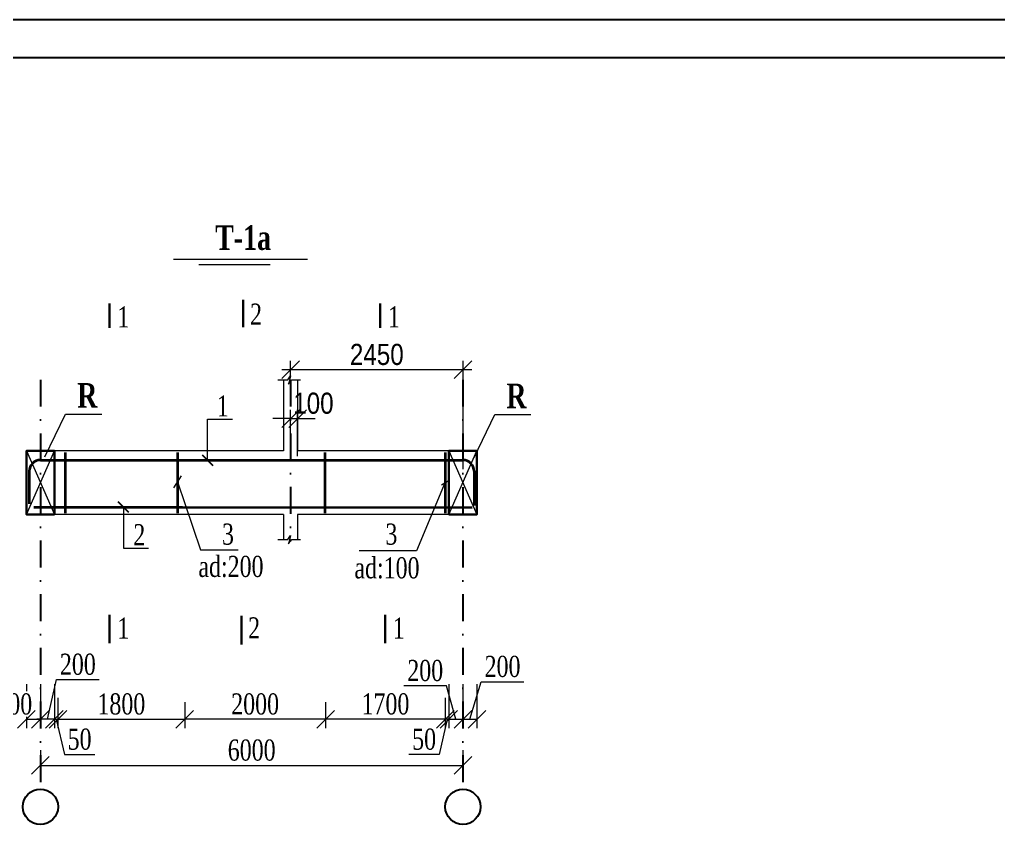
# Model space of a CAD drawing. Header units: millimetres. Extents: x -149347 to 251215, y -2929184 to -2541447.
# Drawn here: x 71317 to 85219, y -2903247 to -2891817 of the extents above; entities that cross this region are included whole.
import ezdxf

# ---------------------------------------------------------------- set-up
doc = ezdxf.new("R2010")
doc.units = ezdxf.units.MM
doc.linetypes.add('DASHDOTX2', pattern=[50.8, 25.4, -12.7, 0, -12.7])
doc.layers.add('APS_MADEIRA', color=35, linetype='Continuous', lineweight=15)
doc.styles.add('400', font='times.ttf', dxfattribs={"width": 0.75, "height": 300})
doc.styles.add('style1', font='A3TI(LA).TTF', dxfattribs={"height": 400})
doc.styles.add('style6', font='ARIALN.TTF', dxfattribs={"height": 300})
doc.styles.add('Times New  Roman', font='times.ttf')
doc.dimstyles.new('DIM_100', dxfattribs={"dimscale": 100, "dimtxt": 250, "dimasz": 2.5, "dimexe": 1.25, "dimexo": 0.625, "dimtad": 1, "dimdec": 0, "dimtxsty": 'style1', "dimblk": 'OBLIQUE', "dimcen": 2.5, "dimdle": 1.25, "dimclrd": 251, "dimclre": 251, "dimaunit": 1, "dimadec": 3, "dimazin": 0, "dimtfac": 1, "dimtdec": 0, "dimtmove": 1, "dimatfit": 3, "dimfxl": 1.25, "dimlwd": 5, "dimlwe": 5, "dimarcsym": 0})
doc.dimstyles.new('tebriz', dxfattribs={"dimtxt": 280, "dimasz": 150, "dimexe": 150, "dimexo": 0.625, "dimgap": 65, "dimtad": 1, "dimdec": 0, "dimdsep": 32, "dimtxsty": 'Times New  Roman', "dimblk": 'OBLIQUE', "dimcen": 0, "dimdle": 150, "dimclrd": 7, "dimclre": 256, "dimclrt": 256, "dimadec": 0, "dimazin": 0, "dimtfac": 1, "dimtdec": 0, "dimtmove": 0, "dimatfit": 3, "dimldrblk": 'OBLIQUE', "dimfxl": 1, "dimtolj": 1, "dimlwd": 15, "dimlwe": 9, "dimarcsym": 0})

# ---------------------------------------------------------------- blocks, each defined once
blk = doc.blocks.new('_Oblique')
at = {"color": 0, "linetype": 'ByBlock', "lineweight": -2}
blk.add_line((-0.5, -0.5), (0.5, 0.5), dxfattribs=at)
blk = doc.blocks.new('*D583')
at = {"color": 251, "lineweight": 5, "ltscale": 50, "transparency": 16777216}
for p, q in [((77613, -2901253), (77613, -2901878)), ((77813, -2901253), (77813, -2901878))]:
    blk.add_line(p, q, dxfattribs=at)
at = {"color": 251, "linetype": 'ByBlock', "lineweight": 5, "ltscale": 50, "transparency": 16777216}
for p, q in [((77713, -2901753), (77874, -2901220)), ((77874, -2901220), (78479, -2901220)), ((77612, -2901753), (77814, -2901753))]:
    blk.add_line(p, q, dxfattribs=at)
at = {"layer": 'Defpoints', "color": 0, "lineweight": 15, "ltscale": 50, "transparency": 16777216}
for p in [(77613, -2900842), (77813, -2900842), (77813, -2901753)]:
    blk.add_point(p, dxfattribs=at)
at = {"color": 251, "lineweight": 5, "ltscale": 50, "transparency": 16777216, "xscale": 250, "yscale": 250, "zscale": 250, "rotation": 180}
blk.add_blockref('_Oblique', (77613, -2901753), dxfattribs=at)
at = {"color": 251, "lineweight": 5, "ltscale": 50, "transparency": 16777216, "xscale": 250, "yscale": 250, "zscale": 250}
blk.add_blockref('_Oblique', (77813, -2901753), dxfattribs=at)
at = {"color": 0, "lineweight": 15, "ltscale": 50, "transparency": 16777216, "insert": (78176, -2901005), "char_height": 300, "attachment_point": 5, "style": '400', "bg_fill": 3, "box_fill_scale": 1.1, "bg_fill_color": 9, "bg_fill_true_color": 13158600, "bg_fill_transparency": 0}
blk.add_mtext('{\\fTimes New Roman|b0|i0|c238|p18;2}00', dxfattribs=at)
blk = doc.blocks.new('*D584')
at = {"color": 251, "lineweight": 5, "ltscale": 50, "transparency": 16777216}
for p, q in [((70407, -2897942), (70280, -2897942)), ((70407, -2898841), (70280, -2898841))]:
    blk.add_line(p, q, dxfattribs=at)
at = {"color": 251, "linetype": 'ByBlock', "lineweight": 5, "ltscale": 50, "transparency": 16777216}
blk.add_line((70405, -2897940), (70405, -2898843), dxfattribs=at)
at = {"layer": 'Defpoints', "color": 0, "lineweight": 15, "ltscale": 50, "transparency": 16777216}
for p in [(71498, -2897942), (70405, -2898841), (71082, -2898841)]:
    blk.add_point(p, dxfattribs=at)
at = {"color": 0, "lineweight": 15, "ltscale": 50, "transparency": 16777216, "insert": (70190, -2898391), "char_height": 300, "attachment_point": 5, "rotation": 90, "style": '400', "bg_fill": 3, "box_fill_scale": 1.1, "bg_fill_color": 9, "bg_fill_true_color": 13158600, "bg_fill_transparency": 0}
blk.add_mtext('500', dxfattribs=at)
at = {"color": 251, "lineweight": 5, "ltscale": 50, "transparency": 16777216, "xscale": 250, "yscale": 250, "zscale": 250}
for p, rotation in [((70405, -2897942), 90), ((70405, -2898841), 270)]:
    blk.add_blockref('_Oblique', p, dxfattribs=dict(at, rotation=rotation))
blk = doc.blocks.new('*D831')
at = {"color": 251, "lineweight": 5, "ltscale": 50, "transparency": 16777216}
for p, q in [((77413, -2901253), (77413, -2901878)), ((77613, -2901253), (77613, -2901878))]:
    blk.add_line(p, q, dxfattribs=at)
at = {"color": 251, "linetype": 'ByBlock', "lineweight": 5, "ltscale": 50, "transparency": 16777216}
for p, q in [((77380, -2901278), (76775, -2901278)), ((77513, -2901753), (77380, -2901278)), ((77412, -2901753), (77614, -2901753))]:
    blk.add_line(p, q, dxfattribs=at)
at = {"layer": 'Defpoints', "color": 0, "lineweight": 15, "ltscale": 50, "transparency": 16777216}
for p in [(77613, -2901115), (77613, -2901753)]:
    blk.add_point(p, dxfattribs=at)
at = {"color": 251, "lineweight": 5, "ltscale": 50, "transparency": 16777216, "xscale": 250, "yscale": 250, "zscale": 250, "rotation": 180}
blk.add_blockref('_Oblique', (77413, -2901753), dxfattribs=at)
at = {"color": 251, "lineweight": 5, "ltscale": 50, "transparency": 16777216, "xscale": 250, "yscale": 250, "zscale": 250}
blk.add_blockref('_Oblique', (77613, -2901753), dxfattribs=at)
at = {"color": 0, "lineweight": 15, "ltscale": 50, "transparency": 16777216, "insert": (77078, -2901063), "char_height": 300, "attachment_point": 5, "style": '400', "bg_fill": 3, "box_fill_scale": 1.1, "bg_fill_color": 9, "bg_fill_true_color": 13158600, "bg_fill_transparency": 0}
blk.add_mtext('200', dxfattribs=at)
at = {"layer": 'Defpoints', "color": 0, "lineweight": 15, "ltscale": 50, "transparency": 16777216}
blk.add_point((77413, -2901127), dxfattribs=at)
blk = doc.blocks.new('*D586')
at = {"color": 251, "lineweight": 5, "ltscale": 50, "transparency": 16777216}
for p, q in [((71613, -2901253), (71613, -2901878)), ((71812, -2901253), (71812, -2901878))]:
    blk.add_line(p, q, dxfattribs=at)
at = {"color": 251, "linetype": 'ByBlock', "lineweight": 5, "ltscale": 50, "transparency": 16777216}
for p, q in [((71712, -2901753), (71842, -2901189)), ((71842, -2901189), (72446, -2901189)), ((71813, -2901753), (71612, -2901753))]:
    blk.add_line(p, q, dxfattribs=at)
at = {"layer": 'Defpoints', "color": 0, "lineweight": 15, "ltscale": 50, "transparency": 16777216}
for p in [(71613, -2901046), (71613, -2901753)]:
    blk.add_point(p, dxfattribs=at)
at = {"color": 251, "lineweight": 5, "ltscale": 50, "transparency": 16777216, "xscale": 250, "yscale": 250, "zscale": 250, "rotation": 180}
blk.add_blockref('_Oblique', (71613, -2901753), dxfattribs=at)
at = {"color": 251, "lineweight": 5, "ltscale": 50, "transparency": 16777216, "xscale": 250, "yscale": 250, "zscale": 250}
blk.add_blockref('_Oblique', (71812, -2901753), dxfattribs=at)
at = {"color": 0, "lineweight": 15, "ltscale": 50, "transparency": 16777216, "insert": (72144, -2900974), "char_height": 300, "attachment_point": 5, "style": '400', "bg_fill": 3, "box_fill_scale": 1.1, "bg_fill_color": 9, "bg_fill_true_color": 13158600, "bg_fill_transparency": 0}
blk.add_mtext('200', dxfattribs=at)
at = {"layer": 'Defpoints', "color": 0, "lineweight": 15, "ltscale": 50, "transparency": 16777216}
blk.add_point((71812, -2901046), dxfattribs=at)
blk = doc.blocks.new('*D587')
at = {"color": 251, "lineweight": 5, "ltscale": 50, "transparency": 16777216}
for p, q in [((71413, -2901253), (71413, -2901878)), ((71613, -2901253), (71613, -2901878))]:
    blk.add_line(p, q, dxfattribs=at)
at = {"color": 251, "linetype": 'ByBlock', "lineweight": 5, "ltscale": 50, "transparency": 16777216}
blk.add_line((71412, -2901753), (71614, -2901753), dxfattribs=at)
at = {"layer": 'Defpoints', "color": 0, "lineweight": 15, "ltscale": 50, "transparency": 16777216}
for p in [(71413, -2901115), (71613, -2901041), (71613, -2901753)]:
    blk.add_point(p, dxfattribs=at)
at = {"color": 0, "lineweight": 15, "ltscale": 50, "transparency": 16777216, "insert": (71241, -2901538), "char_height": 300, "attachment_point": 5, "style": '400', "bg_fill": 3, "box_fill_scale": 1.1, "bg_fill_color": 9, "bg_fill_true_color": 13158600, "bg_fill_transparency": 0}
blk.add_mtext('{\\fTimes New Roman|b0|i0|c238|p18;2}00', dxfattribs=at)
at = {"color": 251, "lineweight": 5, "ltscale": 50, "transparency": 16777216, "xscale": 250, "yscale": 250, "zscale": 250, "rotation": 180}
blk.add_blockref('_Oblique', (71413, -2901753), dxfattribs=at)
at = {"color": 251, "lineweight": 5, "ltscale": 50, "transparency": 16777216, "xscale": 250, "yscale": 250, "zscale": 250}
blk.add_blockref('_Oblique', (71613, -2901753), dxfattribs=at)
blk = doc.blocks.new('*D588')
at = {"color": 251, "lineweight": 5, "ltscale": 50, "transparency": 16777216}
for p, q in [((71812, -2901449), (71812, -2901878)), ((71862, -2901449), (71862, -2901878))]:
    blk.add_line(p, q, dxfattribs=at)
at = {"color": 251, "linetype": 'ByBlock', "lineweight": 5, "ltscale": 50, "transparency": 16777216}
for p, q in [((71812, -2901753), (71562, -2901753)), ((71812, -2901753), (71862, -2901753)), ((71812, -2901753), (71862, -2901753)), ((71837, -2901753), (71954, -2902253)), ((71862, -2901753), (72112, -2901753)), ((71954, -2902253), (72384, -2902253))]:
    blk.add_line(p, q, dxfattribs=at)
at = {"layer": 'Defpoints', "color": 0, "lineweight": 15, "ltscale": 50, "transparency": 16777216}
for p in [(71812, -2901387), (71862, -2901387), (71862, -2901753)]:
    blk.add_point(p, dxfattribs=at)
at = {"color": 0, "lineweight": 15, "ltscale": 50, "transparency": 16777216, "insert": (72169, -2902038), "char_height": 300, "attachment_point": 5, "style": '400', "bg_fill": 3, "box_fill_scale": 1.1, "bg_fill_color": 9, "bg_fill_true_color": 13158600, "bg_fill_transparency": 0}
blk.add_mtext('50', dxfattribs=at)
at = {"color": 251, "lineweight": 5, "ltscale": 50, "transparency": 16777216, "xscale": 250, "yscale": 250, "zscale": 250}
blk.add_blockref('_Oblique', (71812, -2901753), dxfattribs=at)
at = {"color": 251, "lineweight": 5, "ltscale": 50, "transparency": 16777216, "xscale": 250, "yscale": 250, "zscale": 250, "rotation": 180}
blk.add_blockref('_Oblique', (71862, -2901753), dxfattribs=at)
blk = doc.blocks.new('*D589')
at = {"color": 251, "lineweight": 5, "ltscale": 50, "transparency": 16777216}
for p, q in [((77363, -2901449), (77363, -2901878)), ((77413, -2901449), (77413, -2901878))]:
    blk.add_line(p, q, dxfattribs=at)
at = {"color": 251, "linetype": 'ByBlock', "lineweight": 5, "ltscale": 50, "transparency": 16777216}
for p, q in [((77363, -2901753), (77113, -2901753)), ((77388, -2901753), (77277, -2902253)), ((77413, -2901753), (77363, -2901753)), ((77413, -2901753), (77363, -2901753)), ((77413, -2901753), (77663, -2901753)), ((77277, -2902253), (76847, -2902253))]:
    blk.add_line(p, q, dxfattribs=at)
at = {"layer": 'Defpoints', "color": 0, "lineweight": 15, "ltscale": 50, "transparency": 16777216}
for p in [(77363, -2901387), (77413, -2901387), (77363, -2901753)]:
    blk.add_point(p, dxfattribs=at)
at = {"color": 0, "lineweight": 15, "ltscale": 50, "transparency": 16777216, "insert": (77062, -2902038), "char_height": 300, "attachment_point": 5, "style": '400', "bg_fill": 3, "box_fill_scale": 1.1, "bg_fill_color": 9, "bg_fill_true_color": 13158600, "bg_fill_transparency": 0}
blk.add_mtext('50', dxfattribs=at)
at = {"color": 251, "lineweight": 5, "ltscale": 50, "transparency": 16777216, "xscale": 250, "yscale": 250, "zscale": 250}
blk.add_blockref('_Oblique', (77363, -2901753), dxfattribs=at)
at = {"color": 251, "lineweight": 5, "ltscale": 50, "transparency": 16777216, "xscale": 250, "yscale": 250, "zscale": 250, "rotation": 180}
blk.add_blockref('_Oblique', (77413, -2901753), dxfattribs=at)
blk = doc.blocks.new('*D590')
at = {"color": 251, "lineweight": 5, "ltscale": 50, "transparency": 16777216}
for p, q in [((71862, -2901512), (71862, -2901878)), ((73662, -2901512), (73662, -2901878))]:
    blk.add_line(p, q, dxfattribs=at)
at = {"color": 251, "linetype": 'ByBlock', "lineweight": 5, "ltscale": 50, "transparency": 16777216}
blk.add_line((71861, -2901753), (73663, -2901753), dxfattribs=at)
at = {"layer": 'Defpoints', "color": 0, "lineweight": 15, "ltscale": 50, "transparency": 16777216}
for p in [(71862, -2901449), (73662, -2901449), (73662, -2901753)]:
    blk.add_point(p, dxfattribs=at)
at = {"color": 251, "lineweight": 5, "ltscale": 50, "transparency": 16777216, "xscale": 250, "yscale": 250, "zscale": 250, "rotation": 180}
blk.add_blockref('_Oblique', (71862, -2901753), dxfattribs=at)
at = {"color": 251, "lineweight": 5, "ltscale": 50, "transparency": 16777216, "xscale": 250, "yscale": 250, "zscale": 250}
blk.add_blockref('_Oblique', (73662, -2901753), dxfattribs=at)
at = {"color": 0, "lineweight": 15, "ltscale": 50, "transparency": 16777216, "insert": (72762, -2901538), "char_height": 300, "attachment_point": 5, "style": '400', "bg_fill": 3, "box_fill_scale": 1.1, "bg_fill_color": 9, "bg_fill_true_color": 13158600, "bg_fill_transparency": 0}
blk.add_mtext('1800', dxfattribs=at)
blk = doc.blocks.new('*D591')
at = {"color": 251, "lineweight": 5, "ltscale": 50, "transparency": 16777216}
for p, q in [((75663, -2901512), (75663, -2901878)), ((77363, -2901512), (77363, -2901878))]:
    blk.add_line(p, q, dxfattribs=at)
at = {"color": 251, "linetype": 'ByBlock', "lineweight": 5, "ltscale": 50, "transparency": 16777216}
blk.add_line((77364, -2901753), (75662, -2901753), dxfattribs=at)
at = {"layer": 'Defpoints', "color": 0, "lineweight": 15, "ltscale": 50, "transparency": 16777216}
for p in [(75663, -2901449), (77363, -2901449), (75663, -2901753)]:
    blk.add_point(p, dxfattribs=at)
at = {"color": 251, "lineweight": 5, "ltscale": 50, "transparency": 16777216, "xscale": 250, "yscale": 250, "zscale": 250, "rotation": 180}
blk.add_blockref('_Oblique', (75663, -2901753), dxfattribs=at)
at = {"color": 251, "lineweight": 5, "ltscale": 50, "transparency": 16777216, "xscale": 250, "yscale": 250, "zscale": 250}
blk.add_blockref('_Oblique', (77363, -2901753), dxfattribs=at)
at = {"color": 0, "lineweight": 15, "ltscale": 50, "transparency": 16777216, "insert": (76513, -2901537), "char_height": 300, "attachment_point": 5, "style": '400', "bg_fill": 3, "box_fill_scale": 1.1, "bg_fill_color": 9, "bg_fill_true_color": 13158600, "bg_fill_transparency": 0}
blk.add_mtext('1700', dxfattribs=at)
blk = doc.blocks.new('*D592')
at = {"color": 251, "lineweight": 5, "ltscale": 50, "transparency": 16777216}
for p, q in [((73662, -2901512), (73662, -2901878)), ((75663, -2901512), (75663, -2901878))]:
    blk.add_line(p, q, dxfattribs=at)
at = {"color": 251, "linetype": 'ByBlock', "lineweight": 5, "ltscale": 50, "transparency": 16777216}
blk.add_line((75664, -2901753), (73661, -2901753), dxfattribs=at)
at = {"layer": 'Defpoints', "color": 0, "lineweight": 15, "ltscale": 50, "transparency": 16777216}
for p in [(73662, -2901449), (75663, -2901449), (73662, -2901753)]:
    blk.add_point(p, dxfattribs=at)
at = {"color": 251, "lineweight": 5, "ltscale": 50, "transparency": 16777216, "xscale": 250, "yscale": 250, "zscale": 250, "rotation": 180}
blk.add_blockref('_Oblique', (73662, -2901753), dxfattribs=at)
at = {"color": 251, "lineweight": 5, "ltscale": 50, "transparency": 16777216, "xscale": 250, "yscale": 250, "zscale": 250}
blk.add_blockref('_Oblique', (75663, -2901753), dxfattribs=at)
at = {"color": 0, "lineweight": 15, "ltscale": 50, "transparency": 16777216, "insert": (74662, -2901538), "char_height": 300, "attachment_point": 5, "style": '400', "bg_fill": 3, "box_fill_scale": 1.1, "bg_fill_color": 9, "bg_fill_true_color": 13158600, "bg_fill_transparency": 0}
blk.add_mtext('2{\\fTimes New Roman|b0|i0|c238|p18;0}00', dxfattribs=at)
blk = doc.blocks.new('*D593')
at = {"color": 251, "lineweight": 5, "ltscale": 50, "transparency": 16777216}
for p, q in [((71613, -2902191), (71613, -2902533)), ((77613, -2902191), (77613, -2902533))]:
    blk.add_line(p, q, dxfattribs=at)
at = {"color": 251, "linetype": 'ByBlock', "lineweight": 5, "ltscale": 50, "transparency": 16777216}
blk.add_line((71612, -2902408), (77614, -2902408), dxfattribs=at)
at = {"layer": 'Defpoints', "color": 0, "lineweight": 15, "ltscale": 50, "transparency": 16777216}
for p in [(71613, -2902128), (77613, -2902128), (77613, -2902408)]:
    blk.add_point(p, dxfattribs=at)
at = {"color": 251, "lineweight": 5, "ltscale": 50, "transparency": 16777216, "xscale": 250, "yscale": 250, "zscale": 250, "rotation": 180}
blk.add_blockref('_Oblique', (71613, -2902408), dxfattribs=at)
at = {"color": 251, "lineweight": 5, "ltscale": 50, "transparency": 16777216, "xscale": 250, "yscale": 250, "zscale": 250}
blk.add_blockref('_Oblique', (77613, -2902408), dxfattribs=at)
at = {"color": 0, "lineweight": 15, "ltscale": 50, "transparency": 16777216, "insert": (74613, -2902193), "char_height": 300, "attachment_point": 5, "style": '400', "bg_fill": 3, "box_fill_scale": 1.1, "bg_fill_color": 9, "bg_fill_true_color": 13158600, "bg_fill_transparency": 0}
blk.add_mtext('6000', dxfattribs=at)
blk = doc.blocks.new('*D618')
at = {"color": 251, "lineweight": 5, "ltscale": 50, "transparency": 16777216}
for p, q in [((75165, -2896892), (75165, -2896665)), ((77615, -2898202), (77615, -2896665))]:
    blk.add_line(p, q, dxfattribs=at)
at = {"color": 251, "linetype": 'ByBlock', "lineweight": 5, "ltscale": 50, "transparency": 16777216}
blk.add_line((77740, -2896790), (75040, -2896790), dxfattribs=at)
at = {"layer": 'Defpoints', "color": 0, "lineweight": 15, "ltscale": 50, "transparency": 16777216}
for p in [(75165, -2896790), (75165, -2896955), (77615, -2898264)]:
    blk.add_point(p, dxfattribs=at)
at = {"color": 251, "lineweight": 5, "ltscale": 50, "transparency": 16777216, "xscale": 250, "yscale": 250, "zscale": 250, "rotation": 180}
blk.add_blockref('_Oblique', (75165, -2896790), dxfattribs=at)
at = {"color": 251, "lineweight": 5, "ltscale": 50, "transparency": 16777216, "xscale": 250, "yscale": 250, "zscale": 250}
blk.add_blockref('_Oblique', (77615, -2896790), dxfattribs=at)
at = {"color": 0, "lineweight": 15, "ltscale": 50, "transparency": 16777216, "insert": (76390, -2896574), "char_height": 300, "attachment_point": 5, "style": 'style6'}
blk.add_mtext('2450', dxfattribs=at)
blk = doc.blocks.new('*D619')
at = {"color": 251, "lineweight": 5, "ltscale": 50, "transparency": 16777216}
for p, q in [((75165, -2898019), (75165, -2897358)), ((75265, -2898019), (75265, -2897358))]:
    blk.add_line(p, q, dxfattribs=at)
at = {"color": 251, "linetype": 'ByBlock', "lineweight": 5, "ltscale": 50, "transparency": 16777216}
for p, q in [((75165, -2897483), (74915, -2897483)), ((75165, -2897483), (75265, -2897483)), ((75265, -2897483), (75515, -2897483))]:
    blk.add_line(p, q, dxfattribs=at)
at = {"layer": 'Defpoints', "color": 0, "lineweight": 15, "ltscale": 50, "transparency": 16777216}
for p in [(75265, -2897483), (75165, -2898081), (75265, -2898081)]:
    blk.add_point(p, dxfattribs=at)
at = {"color": 251, "lineweight": 5, "ltscale": 50, "transparency": 16777216, "xscale": 250, "yscale": 250, "zscale": 250}
blk.add_blockref('_Oblique', (75165, -2897483), dxfattribs=at)
at = {"color": 251, "lineweight": 5, "ltscale": 50, "transparency": 16777216, "xscale": 250, "yscale": 250, "zscale": 250, "rotation": 180}
blk.add_blockref('_Oblique', (75265, -2897483), dxfattribs=at)
at = {"color": 0, "lineweight": 15, "ltscale": 50, "transparency": 16777216, "insert": (75490, -2897267), "char_height": 300, "attachment_point": 5, "style": 'style6'}
blk.add_mtext('100', dxfattribs=at)
blk = doc.blocks.new('mekteb')
at = {"color": 0, "lineweight": 25}
blk.add_line((99643, -1821466), (139843, -1821466), dxfattribs=at)
at = {"color": 0, "lineweight": 25, "ltscale": 15}
blk.add_line((139343, -1821966), (101643, -1821966), dxfattribs=at)

msp = doc.modelspace()

# ---------------------------------------------------------------- linework, layer by layer
at = {"lineweight": 9}
for p, q in [((73505.02385, -2895218.24663), (75405.43972, -2895218.24663)), ((73863.88016, -2895293.28401), (74874.87028, -2895293.28401))]:
    msp.add_line(p, q, dxfattribs=at)
at = {"color": 7, "lineweight": 30, "ltscale": 15}
for p, q in [((74493.67576, -2895796.26223), (74493.67576, -2896022.41503)), ((74493.67576, -2895796.26223), (74493.67576, -2896182.88438)), ((72595.8692, -2895850.30825), (72595.8692, -2896076.46105)), ((72595.8692, -2895850.30825), (72595.8692, -2896192.74613)), ((76437.77525, -2895850.30825), (76437.77525, -2896076.46105)), ((76437.77525, -2895850.30825), (76437.77525, -2896192.74613)), ((72595.8692, -2900270.44094), (72595.8692, -2900670.94408)), ((74466.50037, -2900284.28483), (74466.50037, -2900693.37182)), ((76507.87792, -2900270.44094), (76507.87792, -2900670.94408))]:
    msp.add_line(p, q, dxfattribs=at)
at = {"color": 252, "linetype": 'DASHDOTX2', "ltscale": 15, "true_color": 0xa97986}
for p, q in [((71612.81523, -2896930.70426), (71612.81523, -2902747.30998)), ((75165.25688, -2896930.69106), (75165.25688, -2899222.76004)), ((77612.81523, -2896930.70426), (77612.81523, -2902747.30998))]:
    msp.add_line(p, q, dxfattribs=at)
at = {"color": 7, "lineweight": 15}
for p, q in [((75065.25688, -2896930.69106), (75065.25688, -2897942.55133)), ((75265.25688, -2896930.69106), (75265.25688, -2897942.55133)), ((73615.14127, -2897942.55133), (71412.69646, -2897942.6952)), ((75065.25688, -2897942.55133), (73615.14127, -2897942.55133)), ((77812.81523, -2897942.55133), (75265.25688, -2897942.55133)), ((77812.81523, -2897942.55133), (76572.13751, -2897942.55133)), ((73508.71632, -2898466.44255), (73614.41414, -2898295.47601)), ((77309.96346, -2898422.7064), (77415.66128, -2898357.80106)), ((72926.67458, -2898843.32285), (71811.81523, -2898843.32285)), ((73630.56516, -2898843.32285), (72926.67458, -2898843.32285)), ((75065.25688, -2898843.32285), (73630.56516, -2898843.32285)), ((75065.25688, -2898843.30965), (75065.25688, -2899202.58727)), ((75265.25688, -2898843.30965), (75265.25688, -2899202.58727)), ((77412.81237, -2898843.32285), (75265.25688, -2898843.32285))]:
    msp.add_line(p, q, dxfattribs=at)
at = {"color": 7, "lineweight": 35}
for p, q in [((71965.2493, -2897966.66165), (71965.2493, -2898824.55694)), ((73561.56523, -2897966.66165), (73561.56523, -2898824.55694)), ((75652.76589, -2897966.66165), (75652.76589, -2898824.55694)), ((77362.81237, -2897966.66165), (77362.81237, -2898824.55694)), ((71612.81523, -2898072.57107), (72911.2507, -2898072.57107)), ((72911.2507, -2898072.57107), (73615.14127, -2898072.57107)), ((73615.14127, -2898072.57107), (77621.37127, -2898072.57107)), ((77362.81237, -2898111.18333), (77362.81237, -2898669.32413)), ((77362.81237, -2898161.85578), (77362.81237, -2898612.45538)), ((77771.76649, -2898231.52204), (77771.76649, -2898715.871)), ((71518.47462, -2898741.53916), (72926.67458, -2898741.53916)), ((72926.67458, -2898741.53916), (73630.56516, -2898741.53916)), ((73630.56516, -2898741.53916), (77743.8494, -2898744.55134))]:
    msp.add_line(p, q, dxfattribs=at)
at = {"color": 3, "lineweight": 15, "ltscale": 15}
for p, q in [((77412.81237, -2897942.55133), (77812.81523, -2898843.32285)), ((77412.81237, -2898843.32285), (77812.81523, -2897942.55133))]:
    msp.add_line(p, q, dxfattribs=at)
at = {"color": 1, "lineweight": 15, "ltscale": 15}
for points in [[(74983.56908, -2896930.69106), (75127.77892, -2896930.69106), (75163.9674, -2896874.15749), (75133.80323, -2896992.24982), (75180.58834, -2896930.69106), (75308.22969, -2896930.69106)], [(74983.56908, -2899202.58727), (75127.77892, -2899202.58727), (75163.9674, -2899146.0537), (75133.80323, -2899264.14602), (75180.58834, -2899202.58727), (75308.22969, -2899202.58727)]]:
    msp.add_lwpolyline(points, dxfattribs=at)
at = {"color": 3, "lineweight": 15, "ltscale": 15}
for points in [[(71677.46481, -2898027.56376), (71970.63232, -2897419.67349), (72485.45958, -2897419.67349)], [(77771.876, -2898034.74289), (78065.04351, -2897426.85263), (78579.87077, -2897426.85263)]]:
    msp.add_lwpolyline(points, dxfattribs=at)
at = {"color": 3, "lineweight": 30, "ltscale": 15}
msp.add_lwpolyline([(77412.81237, -2898843.32285), (77812.81523, -2898843.32285), (77812.81523, -2897942.55133), (77412.81237, -2897942.55133)], close=True, dxfattribs=at)
at = {"color": 7, "lineweight": 15}
for points in [[(73561.56523, -2898380.95928), (73561.56523, -2898380.95928), (73887.18601, -2899347.19254), (74420.25382, -2899347.19254)], [(77362.81237, -2898387.15558), (77362.81237, -2898387.15558), (76954.87992, -2899361.79041), (76141.15657, -2899361.79041)]]:
    msp.add_lwpolyline(points, dxfattribs=at)
for centre in [(71612.81523, -2902997.13439), (77612.81523, -2902997.13439)]:
    msp.add_circle(centre, 249.82441)
at = {"layer": 'APS_MADEIRA', "color": 7, "lineweight": 35, "ltscale": 25}
msp.add_arc((77612.81523, -2898231.52204), 158.95098, 0, 90, dxfattribs=at)

# ---------------------------------------------------------------- texts
at = {"char_height": 350, "width": 263.5904201, "attachment_point": 1, "style": '400'}
for s, insert in [('{\\fTimes New Roman|b1|i0|c204|p18;T-1\\fTimes New Roman|b1|i0|c238|p18;a}', (74094.78432, -2894738.27625)), ('{\\fTimes New Roman|b1|i0|c204|p18;R}', (72135.83042, -2896978.89838)), ('{\\fTimes New Roman|b1|i0|c204|p18;R}', (78230.24162, -2896986.07752))]:
    msp.add_mtext(s, dxfattribs=dict(at, insert=insert))
at = {"char_height": 300, "attachment_point": 1, "style": '400'}
for s, insert in [('1', (72705.15806, -2895888.89381)), ('2', (74589.94189, -2895849.88764)), ('1', (76547.06411, -2895888.89381)), ('1', (74117.35762, -2897153.33369)), ('2', (72932.03195, -2898982.43942)), ('3', (74191.1813, -2898973.72817)), ('3', (76512.36448, -2898973.72817)), ('{\\fTimes New Roman|b0|i0|c238|p18;ad:}2{\\fTimes New Roman|b0|i0|c238|p18;00}', (73856.4561, -2899432.66698)), ('{\\fTimes New Roman|b0|i0|c238|p18;ad:}1{\\fTimes New Roman|b0|i0|c238|p18;00}', (76072.20176, -2899452.79492))]:
    msp.add_mtext_dynamic_manual_height_columns(s, width=263.5904201, gutter_width=12.5, heights=[0], dxfattribs=dict(at, insert=insert))
at = {"color": 7, "lineweight": 15, "ltscale": 50, "char_height": 300, "attachment_point": 1, "style": '400'}
for s, insert in [('1', (72705.15806, -2900309.0265)), ('2', (74562.7665, -2900305.71558)), ('1', (76617.16678, -2900309.0265))]:
    msp.add_mtext_dynamic_manual_height_columns(s, width=263.5904201, gutter_width=12.5, heights=[0], dxfattribs=dict(at, insert=insert))

# ---------------------------------------------------------------- dimensions: what is measured, and where the dimension line sits
at = {"color": 231, "lineweight": 15, "ltscale": 50}
dim = msp.add_linear_dim(base=(75165.25688, -2896789.88381), p1=(77615.25688, -2898264.22673), p2=(75165.25688, -2896954.80447), dimstyle='DIM_100', override={"dimtxsty": 'style6'}, dxfattribs=at)
dim.commit()
dim.dimension.update_dxf_attribs({"geometry": '*D618', "text_midpoint": (76390.25688, -2896574.21191)})
dim = msp.add_linear_dim(base=(75265.25688, -2897482.99609), p1=(75165.25688, -2898081.22611), p2=(75265.25688, -2898081.22611), dimstyle='DIM_100', override={"dimtxsty": 'style6'}, dxfattribs=at)
dim.commit()
dim.dimension.update_dxf_attribs({"geometry": '*D619', "text_midpoint": (75490.35078, -2897482.99609), "dimtype": 160})

# ---------------------------------------------------------------- leaders
at = {"color": 2, "lineweight": 15, "ltscale": 15}
for points in [[(73984.27989, -2898072.57107), (73984.27989, -2897492.07914), (74341.05155, -2897492.07914)], [(72791.02589, -2898741.53916), (72791.02589, -2899322.03109), (73147.79755, -2899322.03109)]]:
    msp.add_leader(points, dimstyle='tebriz', dxfattribs=at)

# ---------------------------------------------------------------- next in the draw order: dimensions: what is measured, and where the dimension line sits
at = {"color": 7, "lineweight": 15, "ltscale": 50}
for base, p1, p2, angle, text, override, picture, middle in [((70405.45994, -2898841.33787), (71497.62383, -2897941.57907), (71081.76952, -2898841.33787), 90, '500', {"dimscale": 1, "dimtxt": 300, "dimasz": 250, "dimexe": 125, "dimexo": 62.5, "dimgap": 62.5, "dimtxsty": '400', "dimcen": 250, "dimfxlon": 1, "dimtfill": 1, "dimtfillclr": 256, "dimarcsym": 1}, '*D584', (70405.45994, -2898391.45847)), ((71612.81523, -2901752.9022), (71811.81523, -2901046.12792), (71612.81523, -2901046.12792), 180, '200', {"dimscale": 1, "dimtxt": 300, "dimasz": 250, "dimexe": 125, "dimexo": 62.5, "dimgap": 62.5, "dimtxsty": '400', "dimcen": 250, "dimfxl": 500, "dimfxlon": 1, "dimtfill": 1, "dimtfillclr": 256, "dimarcsym": 1}, '*D586', (71904.57697, -2901189.12955))]:
    dim = msp.add_linear_dim(base=base, p1=p1, p2=p2, angle=angle, text=text, dimstyle='DIM_100', override=override, dxfattribs=at)
    dim.commit()
    dim.dimension.update_dxf_attribs({"geometry": picture, "text_midpoint": middle, "dimtype": 160})
dim = msp.add_linear_dim(base=(77812.81523, -2901752.9022), p1=(77612.81523, -2900841.88116), p2=(77812.81523, -2900841.88116), text='{\\fTimes New Roman|b0|i0|c238|p18;2}00', dimstyle='DIM_100', override={"dimscale": 1, "dimtxt": 300, "dimasz": 250, "dimexe": 125, "dimexo": 62.5, "dimgap": 62.5, "dimtxsty": '400', "dimcen": 250, "dimfxl": 500, "dimfxlon": 1, "dimtfill": 1, "dimtfillclr": 256, "dimarcsym": 1}, dxfattribs=at)
dim.commit()
dim.dimension.update_dxf_attribs({"geometry": '*D583', "text_midpoint": (77936.78776, -2901219.92997), "dimtype": 160})

# ---------------------------------------------------------------- next in the draw order: linework, layer by layer
at = {"color": 3, "lineweight": 15, "ltscale": 15}
for p, q in [((71412.69646, -2898843.32285), (71811.81523, -2897942.66913)), ((71412.69646, -2897942.6952), (71811.81523, -2898843.32285))]:
    msp.add_line(p, q, dxfattribs=at)
at = {"color": 7, "lineweight": 35}
msp.add_line((71453.86396, -2898231.52204), (71453.86396, -2898695.86227), dxfattribs=at)
at = {"color": 3, "lineweight": 30, "ltscale": 15}
msp.add_lwpolyline([(71811.81523, -2898843.32285), (71412.69646, -2898843.32285), (71412.69646, -2897942.6952), (71811.81523, -2897942.6952)], close=True, dxfattribs=at)
at = {"layer": 'APS_MADEIRA', "color": 7, "lineweight": 35, "ltscale": 25}
msp.add_arc((71612.81523, -2898231.52204), 158.95098, 90, 180, dxfattribs=at)

# ---------------------------------------------------------------- next in the draw order: dimensions: what is measured, and where the dimension line sits
at = {"color": 7, "lineweight": 15, "ltscale": 50}
for base, p1, p2, text, picture, middle in [((77612.81523, -2901752.9022), (77412.81237, -2901126.87856), (77612.81523, -2901115.17321), '200', '*D831', (77317.28272, -2901278.38736)), ((71612.81523, -2901752.9022), (71412.81523, -2901115.17321), (71612.81523, -2901040.87196), '{\\fTimes New Roman|b0|i0|c238|p18;2}00', '*D587', (71241.18989, -2901752.9022))]:
    dim = msp.add_linear_dim(base=base, p1=p1, p2=p2, text=text, dimstyle='DIM_100', override={"dimscale": 1, "dimtxt": 300, "dimasz": 250, "dimexe": 125, "dimexo": 62.5, "dimgap": 62.5, "dimtxsty": '400', "dimcen": 250, "dimfxl": 500, "dimfxlon": 1, "dimtfill": 1, "dimtfillclr": 256, "dimarcsym": 1}, dxfattribs=at)
    dim.commit()
    dim.dimension.update_dxf_attribs({"geometry": picture, "text_midpoint": middle, "dimtype": 160})

# ---------------------------------------------------------------- next in the draw order: dimensions: what is measured, and where the dimension line sits
dim = msp.add_linear_dim(base=(71861.81523, -2901752.9022), p1=(71811.81523, -2901386.73827), p2=(71861.81523, -2901386.73827), text='50', dimstyle='DIM_100', override={"dimscale": 1, "dimtxt": 300, "dimasz": 250, "dimexe": 125, "dimexo": 62.5, "dimgap": 62.5, "dimtxsty": '400', "dimcen": 250, "dimfxl": 500, "dimfxlon": 1, "dimtfill": 1, "dimtfillclr": 256, "dimarcsym": 1}, dxfattribs=at)
dim.commit()
dim.dimension.update_dxf_attribs({"geometry": '*D588', "text_midpoint": (72016.95019, -2902252.9022), "dimtype": 160})
dim = msp.add_linear_dim(base=(77362.81237, -2901752.9022), p1=(77412.81237, -2901386.73827), p2=(77362.81237, -2901386.73827), angle=180, text='50', dimstyle='DIM_100', override={"dimscale": 1, "dimtxt": 300, "dimasz": 250, "dimexe": 125, "dimexo": 62.5, "dimgap": 62.5, "dimtxsty": '400', "dimcen": 250, "dimfxl": 500, "dimfxlon": 1, "dimtfill": 1, "dimtfillclr": 256, "dimarcsym": 1}, dxfattribs=at)
dim.commit()
dim.dimension.update_dxf_attribs({"geometry": '*D589', "text_midpoint": (77214.05466, -2902252.9022), "dimtype": 160})

# ---------------------------------------------------------------- next in the draw order: dimensions: what is measured, and where the dimension line sits
for base, p1, p2, picture, middle in [((73661.81523, -2901752.9022), (71861.81523, -2901449.23827), (73661.81523, -2901449.23827), '*D590', (72761.81523, -2901537.80667)), ((75662.81237, -2901752.9022), (77362.81237, -2901449.23827), (75662.81237, -2901449.23827), '*D591', (76512.81237, -2901537.37408)), ((77612.81523, -2902408.11268), (71612.81523, -2902128.45321), (77612.81523, -2902128.45321), '*D593', (74612.81523, -2902193.01715))]:
    dim = msp.add_linear_dim(base=base, p1=p1, p2=p2, dimstyle='DIM_100', override={"dimscale": 1, "dimtxt": 300, "dimasz": 250, "dimexe": 125, "dimexo": 62.5, "dimgap": 62.5, "dimtxsty": '400', "dimcen": 250, "dimfxl": 500, "dimfxlon": 1, "dimtfill": 1, "dimtfillclr": 256, "dimarcsym": 1}, dxfattribs=at)
    dim.commit()
    dim.dimension.update_dxf_attribs({"geometry": picture, "text_midpoint": middle})

# ---------------------------------------------------------------- next in the draw order: dimensions: what is measured, and where the dimension line sits
dim = msp.add_linear_dim(base=(73661.81523, -2901752.9022), p1=(75662.81237, -2901449.23827), p2=(73661.81523, -2901449.23827), text='2{\\fTimes New Roman|b0|i0|c238|p18;0}00', dimstyle='DIM_100', override={"dimscale": 1, "dimtxt": 300, "dimasz": 250, "dimexe": 125, "dimexo": 62.5, "dimgap": 62.5, "dimtxsty": '400', "dimcen": 250, "dimfxl": 500, "dimfxlon": 1, "dimtfill": 1, "dimtfillclr": 256, "dimarcsym": 1}, dxfattribs=at)
dim.commit()
dim.dimension.update_dxf_attribs({"geometry": '*D592', "text_midpoint": (74662.3138, -2901537.80667)})

# ---------------------------------------------------------------- next in the draw order: block references
at = {"lineweight": 15, "xscale": 1.082813985422999, "yscale": 1.082813985422999, "zscale": 1.082813985422999}
msp.add_blockref('mekteb', (-45157.8711, -919507.98153), dxfattribs=at)

doc.saveas('drawing.dxf')
